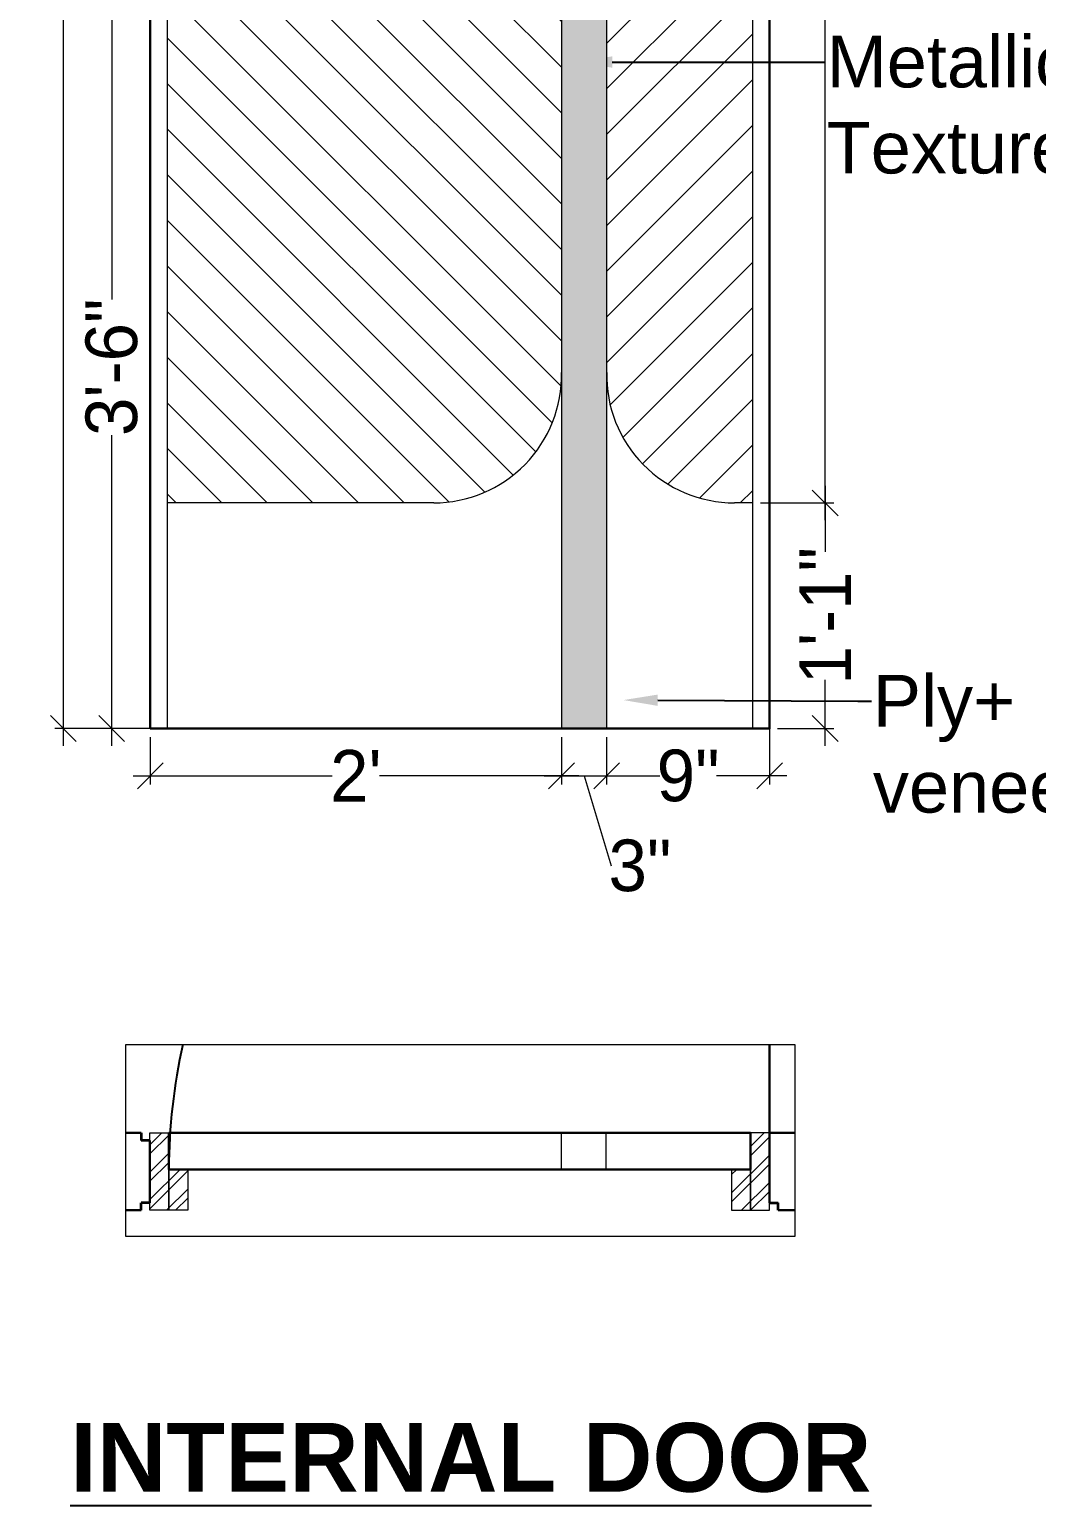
# Model space of a CAD drawing. Header units: millimetres. Extents: x 35877 to 3066687, y -650199 to -40525.
# Drawn here: x 147561.5 to 147620, y -180592.8 to -180507 of the extents above; entities that cross this region are included whole.
import ezdxf
from ezdxf import colors
from ezdxf.entities.mleader import LeaderData, LeaderLine
from ezdxf.math import Vec2, Vec3

# ---------------------------------------------------------------- set-up
doc = ezdxf.new("R2010")
doc.units = ezdxf.units.MM
doc.header["$MEASUREMENT"] = 0
doc.header["$PDMODE"] = 35
doc.linetypes.add('DASHED', pattern=[0.75, 0.5, -0.25])
doc.layers.get('Defpoints').update_dxf_attribs({"color": 220})
doc.layers.add('AR ELE-5', color=134, linetype='Continuous')
for name, color, linetype, lineweight in [('AR-Text', 250, 'Continuous', 13), ('AR-Wall', 7, 'Continuous', 35), ('dim05', 1, 'Continuous', 13), ('doors', 36, 'Continuous', 15), ('el', 7, 'Continuous', 20), ('FURNITURE', 32, 'Continuous', 9), ('furniture dimensions', 1, 'DASHED', 0), ('LABALLING', 1, 'Continuous', 25), ('NAME PLATE', 7, 'Continuous', 25), ('SECOND FLOOR', 7, 'Continuous', 9), ('SECOND FLOOR  ( PLINE )', 251, 'Continuous', 30), ('Text', 7, 'Continuous', 15), ('wall', 7, 'Continuous', 30)]:
    doc.layers.add(name, color=color, linetype=linetype, lineweight=lineweight)
doc.layers.add('hatch', color=253, linetype='Continuous', lineweight=0, transparency=0.4)
doc.styles.add('century g', font='GOTHIC.TTF')
doc.styles.get("Standard").update_dxf_attribs({"font": 'arial.ttf', "height": 6})
doc.dimstyles.new('Archana', dxfattribs={"dimtxt": 2, "dimasz": 0.75, "dimexe": 0.5, "dimexo": 0.5, "dimgap": 0, "dimtad": 0, "dimzin": 0, "dimdsep": 46, "dimlunit": 4, "dimtxsty": 'century g', "dimblk": 'OBLIQUE', "dimcen": 0, "dimdle": 1, "dimclrd": 256, "dimclre": 256, "dimclrt": 256, "dimadec": 0, "dimazin": 0, "dimtfac": 1, "dimtofl": 0, "dimtmove": 1, "dimatfit": 3, "dimfxl": 1, "dimfxlon": 1, "dimtolj": 1, "dimtzin": 0, "dimlwd": -1, "dimlwe": -1, "dimarcsym": 0})
pattern_1 = [(45, (-2774.2567, -585.2135), (-0.795495129, 0.795495129), []), (45, (-2773.7264, -585.2135), (-0.795495129, 0.795495129), [])]

# ---------------------------------------------------------------- blocks, each defined once
blk = doc.blocks.new('_Oblique')
at = {"layer": 'wall', "color": 0, "lineweight": -2}
blk.add_line((-0.5, -0.5), (0.5, 0.5), dxfattribs=at)
blk = doc.blocks.new('*D320')
at = {"layer": 'Defpoints', "color": 0, "linetype": 'Continuous', "lineweight": 0, "transparency": 16777216}
for p in [(147568.52, -180547.613), (147592.417, -180547.613), (147592.417, -180550.36)]:
    blk.add_point(p, dxfattribs=at)
at = {"layer": 'furniture dimensions', "color": 5, "linetype": 'ByBlock', "transparency": 16777216}
blk.add_line((147568.52, -180548.113), (147568.52, -180550.86), dxfattribs=at)
at = {"layer": 'furniture dimensions', "color": 5, "linetype": 'Continuous', "transparency": 16777216}
for p, q in [((147592.417, -180548.113), (147592.417, -180550.86)), ((147567.52, -180550.36), (147579.091, -180550.36)), ((147593.417, -180550.36), (147581.846, -180550.36))]:
    blk.add_line(p, q, dxfattribs=at)
at = {"layer": 'furniture dimensions', "color": 5, "linetype": 'Continuous', "transparency": 16777216, "xscale": 1.5, "yscale": 1.5, "zscale": 1.5, "rotation": 180}
blk.add_blockref('_Oblique', (147568.52, -180550.36), dxfattribs=at)
at = {"layer": 'furniture dimensions', "color": 5, "linetype": 'Continuous', "transparency": 16777216, "xscale": 1.5, "yscale": 1.5, "zscale": 1.5}
blk.add_blockref('_Oblique', (147592.417, -180550.36), dxfattribs=at)
at = {"layer": 'furniture dimensions', "linetype": 'Continuous', "lineweight": 0, "transparency": 16777216, "insert": (147580.469, -180550.36), "char_height": 3, "attachment_point": 5, "style": 'century g'}
blk.add_mtext("\\A1;2'", dxfattribs=at)
blk = doc.blocks.new('*D321')
at = {"layer": 'Defpoints', "color": 0, "linetype": 'Continuous', "lineweight": 0, "transparency": 16777216}
for p in [(147603.471, -180534.499), (147607.736, -180534.499), (147604.468, -180547.612)]:
    blk.add_point(p, dxfattribs=at)
at = {"layer": 'furniture dimensions', "color": 5, "linetype": 'Continuous', "transparency": 16777216}
for p, q in [((147607.736, -180533.499), (147607.736, -180537.335)), ((147603.971, -180534.499), (147608.236, -180534.499)), ((147607.736, -180548.612), (147607.736, -180544.777))]:
    blk.add_line(p, q, dxfattribs=at)
at = {"layer": 'furniture dimensions', "color": 5, "linetype": 'ByBlock', "transparency": 16777216}
blk.add_line((147604.968, -180547.612), (147608.236, -180547.612), dxfattribs=at)
at = {"layer": 'furniture dimensions', "color": 5, "linetype": 'Continuous', "transparency": 16777216, "xscale": 1.5, "yscale": 1.5, "zscale": 1.5}
for p, rotation in [((147607.736, -180534.499), 90), ((147607.736, -180547.612), 270)]:
    blk.add_blockref('_Oblique', p, dxfattribs=dict(at, rotation=rotation))
at = {"layer": 'furniture dimensions', "linetype": 'Continuous', "lineweight": 0, "transparency": 16777216, "insert": (147607.736, -180541.056), "char_height": 3, "attachment_point": 5, "rotation": 90, "style": 'century g'}
blk.add_mtext('\\A1;1\'-1"', dxfattribs=at)
blk = doc.blocks.new('*D323')
at = {"layer": 'Defpoints', "color": 0, "linetype": 'Continuous', "lineweight": 0, "transparency": 16777216}
for p in [(147592.417, -180547.613), (147595.041, -180547.613), (147595.041, -180550.36)]:
    blk.add_point(p, dxfattribs=at)
at = {"layer": 'furniture dimensions', "color": 5, "linetype": 'ByBlock', "transparency": 16777216}
blk.add_line((147592.417, -180548.113), (147592.417, -180550.86), dxfattribs=at)
at = {"layer": 'furniture dimensions', "color": 5, "linetype": 'Continuous', "transparency": 16777216}
for p, q in [((147595.041, -180548.113), (147595.041, -180550.86)), ((147591.417, -180550.36), (147596.041, -180550.36)), ((147593.729, -180550.36), (147595.297, -180555.586))]:
    blk.add_line(p, q, dxfattribs=at)
at = {"layer": 'furniture dimensions', "color": 5, "linetype": 'Continuous', "transparency": 16777216, "xscale": 1.5, "yscale": 1.5, "zscale": 1.5, "rotation": 180}
blk.add_blockref('_Oblique', (147592.417, -180550.36), dxfattribs=at)
at = {"layer": 'furniture dimensions', "color": 5, "linetype": 'Continuous', "transparency": 16777216, "xscale": 1.5, "yscale": 1.5, "zscale": 1.5}
blk.add_blockref('_Oblique', (147595.041, -180550.36), dxfattribs=at)
at = {"layer": 'furniture dimensions', "linetype": 'Continuous', "lineweight": 0, "transparency": 16777216, "insert": (147596.978, -180555.586), "char_height": 3, "attachment_point": 5, "style": 'century g'}
blk.add_mtext('\\A1;3"', dxfattribs=at)
blk = doc.blocks.new('*D324')
at = {"layer": 'Defpoints', "color": 0, "linetype": 'Continuous', "lineweight": 0, "transparency": 16777216}
for p in [(147604.511, -180546.61), (147595.041, -180547.613), (147604.511, -180550.36)]:
    blk.add_point(p, dxfattribs=at)
at = {"layer": 'furniture dimensions', "color": 5, "linetype": 'Continuous', "transparency": 16777216}
for p, q in [((147604.511, -180547.11), (147604.511, -180550.86)), ((147594.041, -180550.36), (147598.124, -180550.36)), ((147605.511, -180550.36), (147601.428, -180550.36))]:
    blk.add_line(p, q, dxfattribs=at)
at = {"layer": 'furniture dimensions', "color": 5, "linetype": 'ByBlock', "transparency": 16777216}
blk.add_line((147595.041, -180548.113), (147595.041, -180550.86), dxfattribs=at)
at = {"layer": 'furniture dimensions', "color": 5, "linetype": 'Continuous', "transparency": 16777216, "xscale": 1.5, "yscale": 1.5, "zscale": 1.5, "rotation": 180}
blk.add_blockref('_Oblique', (147595.041, -180550.36), dxfattribs=at)
at = {"layer": 'furniture dimensions', "color": 5, "linetype": 'Continuous', "transparency": 16777216, "xscale": 1.5, "yscale": 1.5, "zscale": 1.5}
blk.add_blockref('_Oblique', (147604.511, -180550.36), dxfattribs=at)
at = {"layer": 'furniture dimensions', "linetype": 'Continuous', "lineweight": 0, "transparency": 16777216, "insert": (147599.776, -180550.36), "char_height": 3, "attachment_point": 5, "style": 'century g'}
blk.add_mtext('\\A1;9"', dxfattribs=at)
blk = doc.blocks.new('*D325')
at = {"layer": 'Defpoints', "color": 0, "linetype": 'Continuous', "lineweight": 0, "transparency": 16777216}
for p in [(147603.485, -180468.596), (147607.736, -180468.596), (147603.471, -180534.499)]:
    blk.add_point(p, dxfattribs=at)
at = {"layer": 'furniture dimensions', "color": 5, "linetype": 'Continuous', "transparency": 16777216}
for p, q in [((147607.736, -180467.596), (147607.736, -180497.615)), ((147603.985, -180468.596), (147608.236, -180468.596)), ((147607.736, -180535.499), (147607.736, -180505.481))]:
    blk.add_line(p, q, dxfattribs=at)
at = {"layer": 'furniture dimensions', "color": 5, "linetype": 'ByBlock', "transparency": 16777216}
blk.add_line((147603.971, -180534.499), (147608.236, -180534.499), dxfattribs=at)
at = {"layer": 'furniture dimensions', "color": 5, "linetype": 'Continuous', "transparency": 16777216, "xscale": 1.5, "yscale": 1.5, "zscale": 1.5}
for p, rotation in [((147607.736, -180468.596), 90), ((147607.736, -180534.499), 270)]:
    blk.add_blockref('_Oblique', p, dxfattribs=dict(at, rotation=rotation))
at = {"layer": 'furniture dimensions', "linetype": 'Continuous', "lineweight": 0, "transparency": 16777216, "insert": (147607.736, -180501.548), "char_height": 3, "attachment_point": 5, "rotation": 90, "style": 'century g'}
blk.add_mtext('\\A1;5\'-6"', dxfattribs=at)
blk = doc.blocks.new('*D327')
at = {"layer": 'Defpoints', "color": 0, "linetype": 'Continuous', "lineweight": 0, "transparency": 16777216}
for p in [(147571.52, -180505.613), (147566.278, -180547.613), (147571.52, -180547.613)]:
    blk.add_point(p, dxfattribs=at)
at = {"layer": 'furniture dimensions', "color": 5, "linetype": 'Continuous', "transparency": 16777216}
for p, q in [((147566.278, -180504.613), (147566.278, -180522.668)), ((147566.278, -180548.613), (147566.278, -180530.557)), ((147570.278, -180547.613), (147565.778, -180547.613))]:
    blk.add_line(p, q, dxfattribs=at)
at = {"layer": 'furniture dimensions', "color": 5, "linetype": 'ByBlock', "transparency": 16777216}
blk.add_line((147570.278, -180505.613), (147565.778, -180505.613), dxfattribs=at)
at = {"layer": 'furniture dimensions', "color": 5, "linetype": 'Continuous', "transparency": 16777216, "xscale": 1.5, "yscale": 1.5, "zscale": 1.5}
for p, rotation in [((147566.278, -180505.613), 90), ((147566.278, -180547.613), 270)]:
    blk.add_blockref('_Oblique', p, dxfattribs=dict(at, rotation=rotation))
at = {"layer": 'furniture dimensions', "linetype": 'Continuous', "lineweight": 0, "transparency": 16777216, "insert": (147566.278, -180526.613), "char_height": 3, "attachment_point": 5, "rotation": 90, "style": 'century g'}
blk.add_mtext('\\A1;3\'-6"', dxfattribs=at)
blk = doc.blocks.new('*D328')
at = {"layer": 'Defpoints', "color": 0, "linetype": 'Continuous', "lineweight": 0, "transparency": 16777216}
for p in [(147569.499, -180455.613), (147563.474, -180547.613), (147568.52, -180547.613)]:
    blk.add_point(p, dxfattribs=at)
at = {"layer": 'furniture dimensions', "color": 5, "linetype": 'Continuous', "transparency": 16777216}
for p, q in [((147563.474, -180454.613), (147563.474, -180497.745)), ((147563.474, -180548.613), (147563.474, -180505.48)), ((147567.474, -180547.613), (147562.974, -180547.613))]:
    blk.add_line(p, q, dxfattribs=at)
at = {"layer": 'furniture dimensions', "color": 5, "linetype": 'ByBlock', "transparency": 16777216}
blk.add_line((147567.474, -180455.613), (147562.974, -180455.613), dxfattribs=at)
at = {"layer": 'furniture dimensions', "color": 5, "linetype": 'Continuous', "transparency": 16777216, "xscale": 1.5, "yscale": 1.5, "zscale": 1.5}
for p, rotation in [((147563.474, -180455.613), 90), ((147563.474, -180547.613), 270)]:
    blk.add_blockref('_Oblique', p, dxfattribs=dict(at, rotation=rotation))
at = {"layer": 'furniture dimensions', "linetype": 'Continuous', "lineweight": 0, "transparency": 16777216, "insert": (147563.474, -180501.613), "char_height": 3, "attachment_point": 5, "rotation": 90, "style": 'century g'}
blk.add_mtext('\\A1;7\'-8"', dxfattribs=at)

msp = doc.modelspace()

# ---------------------------------------------------------------- hatches: boundary and pattern name
at = {"layer": 'dim05', "lineweight": 15, "ltscale": 0.5, "true_color": 0x492403, "transparency": 33554559}
h = msp.add_hatch(dxfattribs=at)
h.set_pattern_fill('ANSI31', color=38, scale=15, angle=90)
h.set_pattern_definition([(135, (358.8213, 7.9424), (-1.325825215, -1.325825215), [])])
edge = h.paths.add_edge_path()
edge.add_arc((147584.995, -180476.016), 7.424, 1.21605, 90.02581)
edge.add_line((147584.991, -180468.592), (147569.503, -180468.596))
edge.add_line((147569.503, -180468.596), (147569.518, -180534.499))
edge.add_line((147569.518, -180534.499), (147585.002, -180534.495))
edge.add_arc((147584.995, -180527.071), 7.424, 270.05161, 358.65959)
edge.add_line((147592.417, -180527.245), (147592.417, -180475.859))
h.paths.add_polyline_path([(147574.503, -180521.766), (147574.503, -180487.478)], flags=16)
h = msp.add_hatch(dxfattribs=at)
h.set_pattern_fill('ANSI31', color=38, scale=15)
h.set_pattern_definition([(45, (358.8213, 7.9424), (-1.325825215, 1.325825215), [])])
h.paths.add_polyline_path([(147603.493, -180468.592), (147602.459, -180468.592, 0.407815), (147595.041, -180475.859), (147595.041, -180527.211, 0.408848), (147602.467, -180534.495), (147603.508, -180534.495)])
at = {"layer": 'hatch', "lineweight": 0, "transparency": 33554687}
h = msp.add_hatch(dxfattribs=at)
h.set_pattern_fill('ANSI32', color=256, scale=3)
h.set_pattern_definition(pattern_1)
h.paths.add_polyline_path([(147569.599, -180571.118), (147568.499, -180571.118), (147568.499, -180575.618), (147569.599, -180575.618), (147569.599, -180573.235)])
h.paths.add_polyline_path([(147570.699, -180573.235), (147569.599, -180573.235), (147569.599, -180575.618), (147570.699, -180575.618)])
h = msp.add_hatch(dxfattribs=at)
h.set_pattern_fill('ANSI32', color=256, scale=3)
h.set_pattern_definition(pattern_1)
h.paths.add_polyline_path([(147603.399, -180571.118), (147604.499, -180571.118), (147604.499, -180575.618), (147603.399, -180575.618), (147603.399, -180573.235)])
h.paths.add_polyline_path([(147602.299, -180573.235), (147603.399, -180573.235), (147603.399, -180575.618), (147602.299, -180575.618)])
at = {"layer": 'NAME PLATE', "linetype": 'ByBlock', "true_color": 0x492403, "transparency": 33554687}
h = msp.add_hatch(color=38, dxfattribs=at)
h.dxf.hatch_style = 1
h.set_gradient(color1=(153, 155, 55), color2=(229, 232, 120), name='INVCYLINDER')
edge = h.paths.add_edge_path()
edge.add_arc((147602.463, -180476.016), 7.424, 178.78395, 181.21605, ccw=False)
edge.add_line((147595.041, -180475.859), (147595.041, -180455.613))
edge.add_line((147595.041, -180455.613), (147592.417, -180455.613))
edge.add_line((147592.417, -180455.613), (147592.417, -180475.859))
edge.add_arc((147584.995, -180476.016), 7.424, -1.21605, 1.21605, ccw=False)
edge.add_line((147592.417, -180476.174), (147592.417, -180526.898))
edge.add_arc((147584.995, -180527.071), 7.424, -1.34041, 1.34041, ccw=False)
edge.add_line((147592.417, -180527.245), (147592.417, -180547.613))
edge.add_line((147592.417, -180547.613), (147595.041, -180547.613))
edge.add_line((147595.041, -180547.613), (147595.041, -180527.211))
edge.add_arc((147602.464, -180527.071), 7.424, 178.92256, 181.07744, ccw=False)
edge.add_line((147595.041, -180526.932), (147595.041, -180476.174))

# ---------------------------------------------------------------- linework, layer by layer
at = {"layer": 'AR ELE-5', "linetype": 'ByBlock', "ltscale": 15, "transparency": 33554687}
msp.add_arc((147603.468, -180573.373, -0.228), 33.869, 167.3805, 179.76712, dxfattribs=at)
at = {"layer": 'AR-Text', "ltscale": 10, "transparency": 33554687, "elevation": 0.126}
msp.add_lwpolyline([(147567.093, -180565.973), (147605.967, -180565.973), (147605.967, -180577.146), (147567.093, -180577.146)], close=True, dxfattribs=at)
at = {"layer": 'AR-Wall', "transparency": 33554687}
for p, q in [((147567.996, -180571.118), (147567.996, -180571.556)), ((147568.499, -180571.556), (147567.996, -180571.556)), ((147568.499, -180575.179), (147567.996, -180575.179)), ((147567.996, -180575.618), (147567.996, -180575.179)), ((147604.499, -180575.179), (147605.002, -180575.179)), ((147605.002, -180575.618), (147605.002, -180575.179))]:
    msp.add_line(p, q, dxfattribs=at)
at = {"layer": 'doors', "transparency": 33554687}
for p, q in [((147595.041, -180455.613), (147595.041, -180547.613)), ((147592.417, -180475.859), (147592.417, -180547.613)), ((147585.002, -180534.495), (147569.516, -180534.499)), ((147603.508, -180534.495), (147602.467, -180534.495))]:
    msp.add_line(p, q, dxfattribs=at)
for points in [[(147569.52, -180547.613), (147569.499, -180455.613), (147603.49, -180455.613), (147603.511, -180547.613)], [(147592.396, -180573.235), (147595.02, -180573.235), (147595.02, -180571.118), (147592.396, -180571.118)]]:
    msp.add_lwpolyline(points, close=True, dxfattribs=at)
for centre, start, end in [((147584.995, -180527.071), 269.97419, 1.21605), ((147602.464, -180527.071), 178.78395, 270.02581)]:
    msp.add_arc(centre, 7.424, start, end, dxfattribs=at)
at = {"layer": 'el', "color": 1, "ltscale": 10, "transparency": 33554687}
for points in [[(147568.499, -180571.118), (147569.599, -180571.118), (147569.599, -180575.618), (147568.499, -180575.618)], [(147604.499, -180571.118), (147603.399, -180571.118), (147603.399, -180575.618), (147604.499, -180575.618)], [(147569.599, -180573.235), (147570.699, -180573.235), (147570.699, -180575.618), (147569.599, -180575.618)], [(147603.399, -180573.235), (147602.299, -180573.235), (147602.299, -180575.618), (147603.399, -180575.618)]]:
    msp.add_lwpolyline(points, close=True, dxfattribs=at)
at = {"layer": 'FURNITURE', "lineweight": 30, "transparency": 33554687}
msp.add_lwpolyline([(147604.499, -180565.973), (147604.499, -180571.104), (147605.967, -180571.104)], dxfattribs=at)
msp.add_lwpolyline([(147569.599, -180571.118), (147603.399, -180571.118), (147603.399, -180573.235), (147569.599, -180573.235)], close=True, dxfattribs=at)
at = {"layer": 'SECOND FLOOR', "transparency": 33554687}
for p, q in [((147567.093, -180571.118), (147567.996, -180571.118)), ((147567.093, -180575.618), (147567.996, -180575.618))]:
    msp.add_line(p, q, dxfattribs=at)
at = {"layer": 'SECOND FLOOR  ( PLINE )', "transparency": 33554687}
for p, q in [((147567.996, -180571.118), (147567.093, -180571.118)), ((147568.499, -180571.118), (147568.499, -180571.118)), ((147568.499, -180571.556), (147568.499, -180575.179)), ((147604.499, -180571.118), (147604.499, -180571.118)), ((147604.499, -180571.556), (147604.499, -180575.179)), ((147567.093, -180575.618), (147567.996, -180575.618))]:
    msp.add_line(p, q, dxfattribs=at)
for points in [[(147604.499, -180575.179), (147604.499, -180571.118), (147605.967, -180571.118)], [(147605.967, -180575.618), (147605.002, -180575.618)]]:
    msp.add_lwpolyline(points, dxfattribs=at)
at = {"layer": 'wall', "transparency": 33554687}
msp.add_lwpolyline([(147568.52, -180547.613), (147568.499, -180454.613), (147604.489, -180454.613), (147604.511, -180547.613)], close=True, dxfattribs=at)

# ---------------------------------------------------------------- texts
at = {"layer": 'Text', "lineweight": 25, "transparency": 33554687, "insert": (147587.147, -180590.002), "char_height": 4, "attachment_point": 5}
msp.add_mtext('\\A1;{\\fArial|b1|i0|c0|p34;\\L\\C1;INTERNAL DOOR }', dxfattribs=at).dxf.unprotected_set("ltscale", 0)

# ---------------------------------------------------------------- dimensions: what is measured, and where the dimension line sits
at = {"layer": 'furniture dimensions', "color": 5, "linetype": 'Continuous', "lineweight": 0, "transparency": 33554687}
for base, p1, p2, picture, middle in [((147563.474, -180547.613), (147569.499, -180455.613), (147568.52, -180547.613), '*D328', (147563.474, -180501.613)), ((147607.736, -180468.596), (147603.471, -180534.499), (147603.485, -180468.596), '*D325', (147607.736, -180501.548)), ((147566.278, -180547.613), (147571.52, -180505.613), (147571.52, -180547.613), '*D327', (147566.278, -180526.613)), ((147607.736, -180534.499), (147604.468, -180547.612), (147603.471, -180534.499), '*D321', (147607.736, -180541.056))]:
    dim = msp.add_linear_dim(base=base, p1=p1, p2=p2, angle=90, dimstyle='Archana', override={"dimtxt": 3, "dimasz": 1.5, "dimdec": 0, "dimclrd": 5, "dimclre": 5, "dimfxl": 4}, dxfattribs=at)
    dim.commit()
    dim.dimension.update_dxf_attribs({"geometry": picture, "text_midpoint": middle})
for base, p1, p2, picture, middle in [((147604.511, -180550.36), (147595.041, -180547.613), (147604.511, -180546.61), '*D324', (147599.776, -180550.36)), ((147592.417, -180550.36), (147568.52, -180547.613), (147592.417, -180547.613), '*D320', (147580.469, -180550.36)), ((147595.041, -180550.36), (147592.417, -180547.613), (147595.041, -180547.613), '*D323', (147595.297, -180555.586))]:
    dim = msp.add_linear_dim(base=base, p1=p1, p2=p2, dimstyle='Archana', override={"dimtxt": 3, "dimasz": 1.5, "dimdec": 0, "dimclrd": 5, "dimclre": 5, "dimfxl": 4}, dxfattribs=at)
    dim.commit()
    dim.dimension.update_dxf_attribs({"geometry": picture, "text_midpoint": middle})

# ---------------------------------------------------------------- leaders
at = {"layer": 'LABALLING', "lineweight": 5, "ltscale": 4, "transparency": 33554687}
ml = msp.add_multileader_mtext('Standard', dxfattribs=at)
ml.set_content('Metallic \\PTexture', color=256)
ml.set_leader_properties()
ml.build(insert=Vec2(0, 0))
ml.multileader.update_dxf_attribs({"dogleg_length": 28.276, "arrow_head_size": 2})
ctx = ml.context
ctx.base_point, ctx.char_height, ctx.arrow_head_size, ctx.landing_gap_size, ctx.plane_origin = Vec3(147607.736, -180508.873), 3, 2, 0.09, Vec3(147624.012, -180508.873)
notes = []
notes.append((ctx, [(0, (1, 1, 0), (147606.955, -180508.873), (1, 0), 0.782, [(0, [(147593.362, -180508.873)], 0, [])])]))
ctx.mtext.insert, ctx.mtext.width, ctx.mtext.flow_direction = Vec3(147607.826, -180507.348), 24.88471, 5
ml = msp.add_multileader_mtext('Standard', dxfattribs=at)
ml.set_content('Ply+\\Pveneer', color=256)
ml.set_leader_properties()
ml.build(insert=Vec2(0, 0))
ml.multileader.update_dxf_attribs({"dogleg_length": 28.276, "arrow_head_size": 2})
ctx = ml.context
ctx.base_point, ctx.char_height, ctx.arrow_head_size, ctx.landing_gap_size, ctx.plane_origin = Vec3(147610.422, -180546.024), 3, 2, 0.09, Vec3(147626.319, -180546.024)
notes.append((ctx, [(0, (1, 1, 0), (147609.64, -180546.024), (1, 0), 0.782, [(0, [(147596.013, -180545.959)], 0, [])])]))
ctx.mtext.insert, ctx.mtext.flow_direction = Vec3(147610.512, -180544.499), 5
for ctx, leaders in notes:
    for number, flags, end, landing, length, lines in leaders:
        leader = LeaderData()
        leader.index, (leader.has_last_leader_line, leader.has_dogleg_vector, leader.attachment_direction) = number, flags
        leader.last_leader_point, leader.dogleg_vector, leader.dogleg_length = Vec3(end), Vec3(landing), length
        for number, points, colour, breaks in lines:
            line = LeaderLine()
            line.index, line.vertices, line.color, line.breaks = number, Vec3.list(points), colors.encode_raw_color(colour), breaks
            leader.lines.append(line)
        ctx.leaders.append(leader)

doc.saveas('drawing.dxf')
